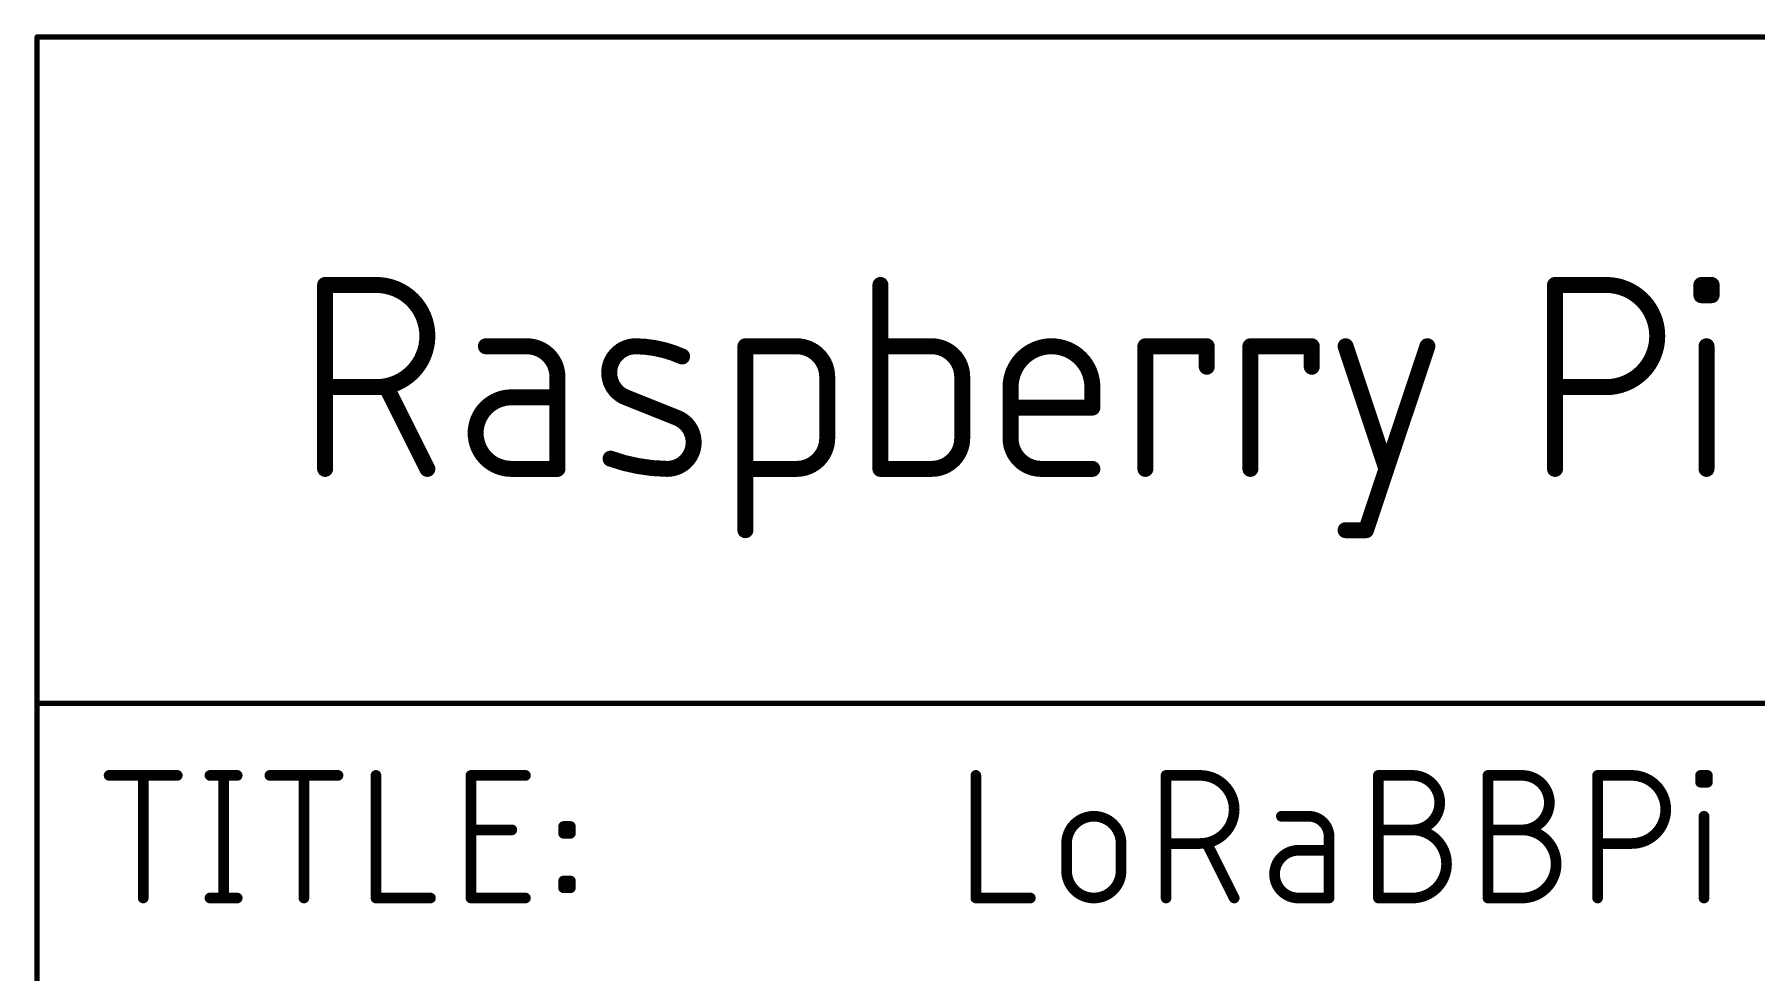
# Model space of a CAD drawing. Extents: x 0 to 264, y 0 to 180.
# Drawn here: x 162.51 to 195.31, y 17.73 to 35.61 of the extents above; entities that cross this region are included whole.
import ezdxf

# ---------------------------------------------------------------- set-up
doc = ezdxf.new("R2010")
doc.units = 0
doc.layers.add('91', color=122, linetype='CONTINUOUS')
doc.layers.add('94', color=12, linetype='CONTINUOUS')

msp = doc.modelspace()

# ---------------------------------------------------------------- linework, layer by layer
at = {"layer": '91', "const_width": 0.3048}
for points in [[(168.0464, 27.3304), (168.0464, 30.8356)], [(168.0464, 30.8356), (169.0201, 30.8356)], [(178.624, 30.8356), (178.624, 27.3304)], [(191.4738, 27.3304), (191.4738, 30.8356)], [(191.4738, 30.8356), (192.4475, 30.8356)], [(194.2622, 30.6409), (194.2622, 30.8356)], [(194.2622, 30.8356), (194.4569, 30.8356)], [(194.4569, 30.8356), (194.4569, 30.6409)], [(194.4569, 30.6409), (194.2622, 30.6409)], [(171.8872, 29.6672), (171.1083, 29.6672)], [(176.0522, 26.162), (176.0522, 29.6672)], [(176.0522, 29.6672), (177.0259, 29.6672)], [(179.5976, 29.6672), (178.624, 29.6672)], [(183.6713, 27.3304), (183.6713, 29.6672)], [(183.6713, 29.6672), (184.8397, 29.6672)], [(184.8397, 29.6672), (184.8397, 29.2777)], [(185.6715, 27.3304), (185.6715, 29.6672)], [(185.6715, 29.6672), (186.8399, 29.6672)], [(186.8399, 29.6672), (186.8399, 29.2777)], [(187.4846, 29.6672), (188.2636, 27.3304)], [(187.8741, 26.162), (189.0425, 29.6672)], [(194.3596, 27.3304), (194.3596, 29.6672)], [(172.4714, 27.3304), (172.4714, 29.083)], [(177.6101, 29.083), (177.6101, 27.9146)], [(180.1818, 27.9146), (180.1818, 29.083)], [(169.0201, 28.8883), (168.0464, 28.8883)], [(169.9937, 27.3304), (169.2148, 28.8883)], [(181.1029, 27.9146), (181.1029, 28.8883)], [(182.6608, 28.8883), (182.6608, 28.4988)], [(192.4475, 28.8883), (191.4738, 28.8883)], [(172.4714, 28.6935), (171.5951, 28.6935)], [(174.7487, 28.3041), (173.775, 28.6935)], [(182.6608, 28.4988), (181.1029, 28.4988)], [(171.5951, 27.3304), (172.4714, 27.3304)], [(177.0259, 27.3304), (176.0522, 27.3304)], [(178.624, 27.3304), (179.5976, 27.3304)], [(182.6608, 27.3304), (181.6871, 27.3304)], [(187.4846, 26.162), (187.8741, 26.162)]]:
    msp.add_lwpolyline(points, dxfattribs=at)
at = {"layer": '91'}
for points, const_width in [([(168.1226, 30.8356, 1), (167.9702, 30.8356)], 0.1524), ([(168.0464, 30.9118, 1), (168.0464, 30.7594)], 0.1524), ([(169.0201, 28.8883, 1), (169.0201, 30.8356)], 0.3048), ([(169.0201, 30.9118, 1), (169.0201, 30.7594)], 0.1524), ([(169.0201, 30.7594, 1), (169.0201, 30.9118)], 0.1524), ([(178.7002, 30.8356, 1), (178.5478, 30.8356)], 0.1524), ([(191.55, 30.8356, 1), (191.3976, 30.8356)], 0.1524), ([(191.4738, 30.9118, 1), (191.4738, 30.7594)], 0.1524), ([(192.4475, 28.8883, 1), (192.4475, 30.8356)], 0.3048), ([(192.4475, 30.9118, 1), (192.4475, 30.7594)], 0.1524), ([(192.4475, 30.7594, 1), (192.4475, 30.9118)], 0.1524), ([(194.3384, 30.8356, 1), (194.186, 30.8356)], 0.1524), ([(194.2622, 30.9118, 1), (194.2622, 30.7594)], 0.1524), ([(194.5331, 30.8356, 1), (194.3807, 30.8356)], 0.1524), ([(194.4569, 30.7594, 1), (194.4569, 30.9118)], 0.1524), ([(194.2622, 30.7171, 1), (194.2622, 30.5647)], 0.1524), ([(194.186, 30.6409, 1), (194.3384, 30.6409)], 0.1524), ([(194.3807, 30.6409, 1), (194.5331, 30.6409)], 0.1524), ([(194.4569, 30.5647, 1), (194.4569, 30.7171)], 0.1524), ([(171.1083, 29.7434, 1), (171.1083, 29.591)], 0.1524), ([(172.4714, 29.083, 0.4142), (171.8872, 29.6672)], 0.3048), ([(171.8872, 29.7434, 1), (171.8872, 29.591)], 0.1524), ([(171.8872, 29.591, 1), (171.8872, 29.7434)], 0.1524), ([(173.9697, 29.6672, 0.8318), (173.775, 28.6935)], 0.3048), ([(174.846, 29.4725, 0.1025), (173.9697, 29.6672)], 0.3048), ([(173.9708, 29.7434, 1), (173.9686, 29.591)], 0.1524), ([(173.9686, 29.591, 1), (173.9708, 29.7434)], 0.1524), ([(174.8148, 29.403, 1), (174.8773, 29.5419)], 0.1524), ([(176.1284, 29.6672, 1), (175.976, 29.6672)], 0.1524), ([(176.0522, 29.7434, 1), (176.0522, 29.591)], 0.1524), ([(177.6101, 29.083, 0.4142), (177.0259, 29.6672)], 0.3048), ([(177.0259, 29.7434, 1), (177.0259, 29.591)], 0.1524), ([(177.0259, 29.591, 1), (177.0259, 29.7434)], 0.1524), ([(178.624, 29.7434, 1), (178.624, 29.591)], 0.1524), ([(180.1818, 29.083, 0.4142), (179.5976, 29.6672)], 0.3048), ([(179.5976, 29.7434, 1), (179.5976, 29.591)], 0.1524), ([(179.5976, 29.591, 1), (179.5976, 29.7434)], 0.1524), ([(182.6608, 28.8883, 1), (181.1029, 28.8883)], 0.3048), ([(183.7475, 29.6672, 1), (183.5951, 29.6672)], 0.1524), ([(183.6713, 29.7434, 1), (183.6713, 29.591)], 0.1524), ([(184.9159, 29.6672, 1), (184.7635, 29.6672)], 0.1524), ([(184.8397, 29.591, 1), (184.8397, 29.7434)], 0.1524), ([(185.7477, 29.6672, 1), (185.5953, 29.6672)], 0.1524), ([(185.6715, 29.7434, 1), (185.6715, 29.591)], 0.1524), ([(186.9161, 29.6672, 1), (186.7637, 29.6672)], 0.1524), ([(186.8399, 29.591, 1), (186.8399, 29.7434)], 0.1524), ([(187.5569, 29.6913, 1), (187.4123, 29.6431)], 0.1524), ([(189.1148, 29.6431, 1), (188.9702, 29.6913)], 0.1524), ([(194.4358, 29.6672, 1), (194.2834, 29.6672)], 0.1524), ([(172.5476, 29.083, 1), (172.3952, 29.083)], 0.1524), ([(177.6863, 29.083, 1), (177.5339, 29.083)], 0.1524), ([(180.258, 29.083, 1), (180.1056, 29.083)], 0.1524), ([(184.7635, 29.2777, 1), (184.9159, 29.2777)], 0.1524), ([(186.7637, 29.2777, 1), (186.9161, 29.2777)], 0.1524), ([(168.0464, 28.9645, 1), (168.0464, 28.8121)], 0.1524), ([(169.0201, 28.9645, 1), (169.0201, 28.8121)], 0.1524), ([(169.0201, 28.8121, 1), (169.0201, 28.9645)], 0.1524), ([(169.283, 28.9223, 1), (169.1466, 28.8542)], 0.1524), ([(172.3952, 29.083, 1), (172.5476, 29.083)], 0.1524), ([(177.5339, 29.083, 1), (177.6863, 29.083)], 0.1524), ([(180.1056, 29.083, 1), (180.258, 29.083)], 0.1524), ([(181.1791, 28.8883, 1), (181.0267, 28.8883)], 0.1524), ([(181.0267, 28.8883, 1), (181.1791, 28.8883)], 0.1524), ([(182.737, 28.8883, 1), (182.5846, 28.8883)], 0.1524), ([(182.5846, 28.8883, 1), (182.737, 28.8883)], 0.1524), ([(191.4738, 28.9645, 1), (191.4738, 28.8121)], 0.1524), ([(192.4475, 28.9645, 1), (192.4475, 28.8121)], 0.1524), ([(192.4475, 28.8121, 1), (192.4475, 28.9645)], 0.1524), ([(171.5951, 28.6935, 1), (171.5951, 27.3304)], 0.3048), ([(171.5951, 28.7697, 1), (171.5951, 28.6173)], 0.1524), ([(171.5951, 28.6173, 1), (171.5951, 28.7697)], 0.1524), ([(172.4714, 28.6173, 1), (172.4714, 28.7697)], 0.1524), ([(173.8033, 28.7643, 1), (173.7467, 28.6228)], 0.1524), ([(173.7467, 28.6228, 1), (173.8033, 28.7643)], 0.1524), ([(181.1029, 28.575, 1), (181.1029, 28.4226)], 0.1524), ([(182.5846, 28.4988, 1), (182.737, 28.4988)], 0.1524), ([(182.6608, 28.4226, 1), (182.6608, 28.575)], 0.1524), ([(174.5539, 27.3304, 0.8318), (174.7487, 28.3041)], 0.3048), ([(174.777, 28.3748, 1), (174.7204, 28.2333)], 0.1524), ([(174.7204, 28.2333, 1), (174.777, 28.3748)], 0.1524), ([(177.0259, 27.3304, 0.4142), (177.6101, 27.9146)], 0.3048), ([(177.6863, 27.9146, 1), (177.5339, 27.9146)], 0.1524), ([(177.5339, 27.9146, 1), (177.6863, 27.9146)], 0.1524), ([(179.5976, 27.3304, 0.4142), (180.1818, 27.9146)], 0.3048), ([(180.258, 27.9146, 1), (180.1056, 27.9146)], 0.1524), ([(180.1056, 27.9146, 1), (180.258, 27.9146)], 0.1524), ([(181.1029, 27.9146, 0.4142), (181.6871, 27.3304)], 0.3048), ([(181.1791, 27.9146, 1), (181.0267, 27.9146)], 0.1524), ([(181.0267, 27.9146, 1), (181.1791, 27.9146)], 0.1524), ([(173.4829, 27.5251, 0.083), (174.5539, 27.3304)], 0.3048), ([(173.5087, 27.5968, 1), (173.4571, 27.4534)], 0.1524), ([(167.9702, 27.3304, 1), (168.1226, 27.3304)], 0.1524), ([(169.9256, 27.2963, 1), (170.0619, 27.3645)], 0.1524), ([(171.5951, 27.4066, 1), (171.5951, 27.2542)], 0.1524), ([(171.5951, 27.2542, 1), (171.5951, 27.4066)], 0.1524), ([(172.3952, 27.3304, 1), (172.5476, 27.3304)], 0.1524), ([(172.4714, 27.2542, 1), (172.4714, 27.4066)], 0.1524), ([(174.555, 27.4066, 1), (174.5528, 27.2542)], 0.1524), ([(174.5528, 27.2542, 1), (174.555, 27.4066)], 0.1524), ([(176.0522, 27.4066, 1), (176.0522, 27.2542)], 0.1524), ([(177.0259, 27.4066, 1), (177.0259, 27.2542)], 0.1524), ([(177.0259, 27.2542, 1), (177.0259, 27.4066)], 0.1524), ([(178.624, 27.4066, 1), (178.624, 27.2542)], 0.1524), ([(178.5478, 27.3304, 1), (178.7002, 27.3304)], 0.1524), ([(179.5976, 27.4066, 1), (179.5976, 27.2542)], 0.1524), ([(179.5976, 27.2542, 1), (179.5976, 27.4066)], 0.1524), ([(181.6871, 27.4066, 1), (181.6871, 27.2542)], 0.1524), ([(181.6871, 27.2542, 1), (181.6871, 27.4066)], 0.1524), ([(182.6608, 27.2542, 1), (182.6608, 27.4066)], 0.1524), ([(183.5951, 27.3304, 1), (183.7475, 27.3304)], 0.1524), ([(185.5953, 27.3304, 1), (185.7477, 27.3304)], 0.1524), ([(188.1913, 27.3063, 1), (188.3359, 27.3545)], 0.1524), ([(191.3976, 27.3304, 1), (191.55, 27.3304)], 0.1524), ([(194.2834, 27.3304, 1), (194.4358, 27.3304)], 0.1524), ([(187.4846, 26.2382, 1), (187.4846, 26.0858)], 0.1524), ([(187.8018, 26.1861, 1), (187.9464, 26.1379)], 0.1524), ([(187.8741, 26.0858, 1), (187.8741, 26.2382)], 0.1524), ([(175.976, 26.162, 1), (176.1284, 26.162)], 0.1524)]:
    msp.add_lwpolyline(points, format="xyb", dxfattribs=dict(at, const_width=const_width))
at = {"layer": '94'}
for points, const_width in [([(264.16, 35.56), (162.56, 35.56)], 0.1016), ([(162.56, 22.86), (162.56, 35.56)], 0.1016), ([(162.56, 15.24), (162.56, 22.86)], 0.1016), ([(162.56, 22.86), (264.16, 22.86)], 0.1016), ([(163.9316, 21.4884), (165.2298, 21.4884)], 0.2032), ([(164.5807, 19.1516), (164.5807, 21.4884)], 0.2032), ([(165.8522, 21.4884), (166.3715, 21.4884)], 0.2032), ([(166.1118, 21.4884), (166.1118, 19.1516)], 0.2032), ([(166.9938, 21.4884), (168.292, 21.4884)], 0.2032), ([(167.6429, 19.1516), (167.6429, 21.4884)], 0.2032), ([(169.0145, 21.4884), (169.0145, 19.1516)], 0.2032), ([(170.824, 19.1516), (170.824, 21.4884)], 0.2032), ([(170.824, 21.4884), (171.8626, 21.4884)], 0.2032), ([(180.4416, 21.4884), (180.4416, 19.1516)], 0.2032), ([(184.0645, 19.1516), (184.0645, 21.4884)], 0.2032), ([(184.0645, 21.4884), (184.7136, 21.4884)], 0.2032), ([(188.1095, 19.1516), (188.1095, 21.4884)], 0.2032), ([(188.1095, 21.4884), (188.7586, 21.4884)], 0.2032), ([(190.1973, 19.1516), (190.1973, 21.4884)], 0.2032), ([(190.1973, 21.4884), (190.8465, 21.4884)], 0.2032), ([(192.2852, 19.1516), (192.2852, 21.4884)], 0.2032), ([(192.2852, 21.4884), (192.9343, 21.4884)], 0.2032), ([(194.2466, 21.3586), (194.2466, 21.4884)], 0.2032), ([(194.2466, 21.4884), (194.3764, 21.4884)], 0.2032), ([(194.3764, 21.3586), (194.2466, 21.3586)], 0.2032), ([(194.3764, 21.4884), (194.3764, 21.3586)], 0.2032), ([(186.7807, 20.7095), (186.2614, 20.7095)], 0.2032), ([(194.3115, 19.1516), (194.3115, 20.7095)], 0.2032), ([(170.824, 20.4498), (171.603, 20.4498)], 0.2032), ([(172.5889, 20.3849), (172.5889, 20.5147)], 0.2032), ([(172.5889, 20.5147), (172.7187, 20.5147)], 0.2032), ([(172.7187, 20.3849), (172.5889, 20.3849)], 0.2032), ([(172.7187, 20.5147), (172.7187, 20.3849)], 0.2032), ([(187.1701, 19.1516), (187.1701, 20.32)], 0.2032), ([(188.1095, 20.4498), (188.7586, 20.4498)], 0.2032), ([(190.1973, 20.4498), (190.8465, 20.4498)], 0.2032), ([(182.1697, 19.6709), (182.1697, 20.1902)], 0.2032), ([(183.2083, 20.1902), (183.2083, 19.6709)], 0.2032), ([(184.7136, 20.1902), (184.0645, 20.1902)], 0.2032), ([(185.3627, 19.1516), (184.8435, 20.1902)], 0.2032), ([(187.1701, 20.0604), (186.5859, 20.0604)], 0.2032), ([(192.9343, 20.1902), (192.2852, 20.1902)], 0.2032), ([(172.5889, 19.3463), (172.5889, 19.4762)], 0.2032), ([(172.5889, 19.4762), (172.7187, 19.4762)], 0.2032), ([(172.7187, 19.3463), (172.5889, 19.3463)], 0.2032), ([(172.7187, 19.4762), (172.7187, 19.3463)], 0.2032), ([(165.8522, 19.1516), (166.3715, 19.1516)], 0.2032), ([(169.0145, 19.1516), (170.0531, 19.1516)], 0.2032), ([(171.8626, 19.1516), (170.824, 19.1516)], 0.2032), ([(180.4416, 19.1516), (181.4802, 19.1516)], 0.2032), ([(186.5859, 19.1516), (187.1701, 19.1516)], 0.2032), ([(188.7586, 19.1516), (188.1095, 19.1516)], 0.2032), ([(190.8465, 19.1516), (190.1973, 19.1516)], 0.2032)]:
    msp.add_lwpolyline(points, dxfattribs=dict(at, const_width=const_width))
for points, const_width in [([(162.56, 35.5854, 1), (162.56, 35.5346)], 0.0508), ([(162.5854, 35.56, 1), (162.5346, 35.56)], 0.0508), ([(162.5854, 22.86, 1), (162.5346, 22.86)], 0.0508), ([(162.56, 22.8854, 1), (162.56, 22.8346)], 0.0508), ([(162.5346, 22.86, 1), (162.5854, 22.86)], 0.0508), ([(163.9316, 21.5392, 1), (163.9316, 21.4376)], 0.1016), ([(164.6315, 21.4884, 1), (164.5299, 21.4884)], 0.1016), ([(165.2298, 21.4376, 1), (165.2298, 21.5392)], 0.1016), ([(165.8522, 21.5392, 1), (165.8522, 21.4376)], 0.1016), ([(166.1626, 21.4884, 1), (166.061, 21.4884)], 0.1016), ([(166.3715, 21.4376, 1), (166.3715, 21.5392)], 0.1016), ([(166.9938, 21.5392, 1), (166.9938, 21.4376)], 0.1016), ([(167.6937, 21.4884, 1), (167.5921, 21.4884)], 0.1016), ([(168.292, 21.4376, 1), (168.292, 21.5392)], 0.1016), ([(169.0653, 21.4884, 1), (168.9637, 21.4884)], 0.1016), ([(170.8748, 21.4884, 1), (170.7732, 21.4884)], 0.1016), ([(170.824, 21.5392, 1), (170.824, 21.4376)], 0.1016), ([(171.8626, 21.4376, 1), (171.8626, 21.5392)], 0.1016), ([(180.4924, 21.4884, 1), (180.3908, 21.4884)], 0.1016), ([(184.1153, 21.4884, 1), (184.0137, 21.4884)], 0.1016), ([(184.0645, 21.5392, 1), (184.0645, 21.4376)], 0.1016), ([(184.7136, 20.1902, 1), (184.7136, 21.4884)], 0.2032), ([(184.7136, 21.5392, 1), (184.7136, 21.4376)], 0.1016), ([(184.7136, 21.4376, 1), (184.7136, 21.5392)], 0.1016), ([(188.1603, 21.4884, 1), (188.0587, 21.4884)], 0.1016), ([(188.1095, 21.5392, 1), (188.1095, 21.4376)], 0.1016), ([(188.7586, 20.4498, 1), (188.7586, 21.4884)], 0.2032), ([(188.7586, 21.5392, 1), (188.7586, 21.4376)], 0.1016), ([(188.7586, 21.4376, 1), (188.7586, 21.5392)], 0.1016), ([(190.2481, 21.4884, 1), (190.1465, 21.4884)], 0.1016), ([(190.1973, 21.5392, 1), (190.1973, 21.4376)], 0.1016), ([(190.8465, 20.4498, 1), (190.8465, 21.4884)], 0.2032), ([(190.8465, 21.5392, 1), (190.8465, 21.4376)], 0.1016), ([(190.8465, 21.4376, 1), (190.8465, 21.5392)], 0.1016), ([(192.336, 21.4884, 1), (192.2344, 21.4884)], 0.1016), ([(192.2852, 21.5392, 1), (192.2852, 21.4376)], 0.1016), ([(192.9343, 20.1902, 1), (192.9343, 21.4884)], 0.2032), ([(192.9343, 21.5392, 1), (192.9343, 21.4376)], 0.1016), ([(192.9343, 21.4376, 1), (192.9343, 21.5392)], 0.1016), ([(194.2974, 21.4884, 1), (194.1958, 21.4884)], 0.1016), ([(194.2466, 21.5392, 1), (194.2466, 21.4376)], 0.1016), ([(194.2466, 21.4094, 1), (194.2466, 21.3078)], 0.1016), ([(194.1958, 21.3586, 1), (194.2974, 21.3586)], 0.1016), ([(194.4272, 21.4884, 1), (194.3256, 21.4884)], 0.1016), ([(194.3256, 21.3586, 1), (194.4272, 21.3586)], 0.1016), ([(194.3764, 21.4376, 1), (194.3764, 21.5392)], 0.1016), ([(194.3764, 21.3078, 1), (194.3764, 21.4094)], 0.1016), ([(183.2083, 20.1902, 1), (182.1697, 20.1902)], 0.2032), ([(186.2614, 20.7603, 1), (186.2614, 20.6587)], 0.1016), ([(187.1701, 20.32, 0.4142), (186.7807, 20.7095)], 0.2032), ([(186.7807, 20.7603, 1), (186.7807, 20.6587)], 0.1016), ([(186.7807, 20.6587, 1), (186.7807, 20.7603)], 0.1016), ([(194.3623, 20.7095, 1), (194.2607, 20.7095)], 0.1016), ([(170.824, 20.5006, 1), (170.824, 20.399)], 0.1016), ([(171.603, 20.399, 1), (171.603, 20.5006)], 0.1016), ([(172.6397, 20.5147, 1), (172.5381, 20.5147)], 0.1016), ([(172.5889, 20.5655, 1), (172.5889, 20.4639)], 0.1016), ([(172.5889, 20.4357, 1), (172.5889, 20.3341)], 0.1016), ([(172.5381, 20.3849, 1), (172.6397, 20.3849)], 0.1016), ([(172.7695, 20.5147, 1), (172.6679, 20.5147)], 0.1016), ([(172.6679, 20.3849, 1), (172.7695, 20.3849)], 0.1016), ([(172.7187, 20.4639, 1), (172.7187, 20.5655)], 0.1016), ([(172.7187, 20.3341, 1), (172.7187, 20.4357)], 0.1016), ([(187.2209, 20.32, 1), (187.1193, 20.32)], 0.1016), ([(187.1193, 20.32, 1), (187.2209, 20.32)], 0.1016), ([(188.1095, 20.5006, 1), (188.1095, 20.399)], 0.1016), ([(188.7586, 19.1516, 1), (188.7586, 20.4498)], 0.2032), ([(188.7586, 20.5006, 1), (188.7586, 20.399)], 0.1016), ([(188.7586, 20.5006, 1), (188.7586, 20.399)], 0.1016), ([(188.7586, 20.399, 1), (188.7586, 20.5006)], 0.1016), ([(190.1973, 20.5006, 1), (190.1973, 20.399)], 0.1016), ([(190.8465, 19.1516, 1), (190.8465, 20.4498)], 0.2032), ([(190.8465, 20.5006, 1), (190.8465, 20.399)], 0.1016), ([(190.8465, 20.5006, 1), (190.8465, 20.399)], 0.1016), ([(190.8465, 20.399, 1), (190.8465, 20.5006)], 0.1016), ([(182.2205, 20.1902, 1), (182.1189, 20.1902)], 0.1016), ([(182.1189, 20.1902, 1), (182.2205, 20.1902)], 0.1016), ([(183.2591, 20.1902, 1), (183.1575, 20.1902)], 0.1016), ([(183.1575, 20.1902, 1), (183.2591, 20.1902)], 0.1016), ([(184.0645, 20.241, 1), (184.0645, 20.1394)], 0.1016), ([(184.7136, 20.241, 1), (184.7136, 20.1394)], 0.1016), ([(184.7136, 20.1394, 1), (184.7136, 20.241)], 0.1016), ([(184.8889, 20.2129, 1), (184.798, 20.1675)], 0.1016), ([(186.5859, 20.0604, 1), (186.5859, 19.1516)], 0.2032), ([(186.5859, 20.1112, 1), (186.5859, 20.0096)], 0.1016), ([(186.5859, 20.0096, 1), (186.5859, 20.1112)], 0.1016), ([(187.1701, 20.0096, 1), (187.1701, 20.1112)], 0.1016), ([(192.2852, 20.241, 1), (192.2852, 20.1394)], 0.1016), ([(192.9343, 20.241, 1), (192.9343, 20.1394)], 0.1016), ([(192.9343, 20.1394, 1), (192.9343, 20.241)], 0.1016), ([(182.1697, 19.6709, 1), (183.2083, 19.6709)], 0.2032), ([(182.2205, 19.6709, 1), (182.1189, 19.6709)], 0.1016), ([(182.1189, 19.6709, 1), (182.2205, 19.6709)], 0.1016), ([(183.2591, 19.6709, 1), (183.1575, 19.6709)], 0.1016), ([(183.1575, 19.6709, 1), (183.2591, 19.6709)], 0.1016), ([(172.6397, 19.4762, 1), (172.5381, 19.4762)], 0.1016), ([(172.5889, 19.527, 1), (172.5889, 19.4254)], 0.1016), ([(172.5889, 19.3971, 1), (172.5889, 19.2955)], 0.1016), ([(172.5381, 19.3463, 1), (172.6397, 19.3463)], 0.1016), ([(172.7695, 19.4762, 1), (172.6679, 19.4762)], 0.1016), ([(172.6679, 19.3463, 1), (172.7695, 19.3463)], 0.1016), ([(172.7187, 19.4254, 1), (172.7187, 19.527)], 0.1016), ([(172.7187, 19.2955, 1), (172.7187, 19.3971)], 0.1016), ([(164.5299, 19.1516, 1), (164.6315, 19.1516)], 0.1016), ([(165.8522, 19.2024, 1), (165.8522, 19.1008)], 0.1016), ([(166.061, 19.1516, 1), (166.1626, 19.1516)], 0.1016), ([(166.3715, 19.1008, 1), (166.3715, 19.2024)], 0.1016), ([(167.5921, 19.1516, 1), (167.6937, 19.1516)], 0.1016), ([(169.0145, 19.2024, 1), (169.0145, 19.1008)], 0.1016), ([(168.9637, 19.1516, 1), (169.0653, 19.1516)], 0.1016), ([(170.0531, 19.1008, 1), (170.0531, 19.2024)], 0.1016), ([(170.824, 19.2024, 1), (170.824, 19.1008)], 0.1016), ([(170.7732, 19.1516, 1), (170.8748, 19.1516)], 0.1016), ([(171.8626, 19.1008, 1), (171.8626, 19.2024)], 0.1016), ([(180.4416, 19.2024, 1), (180.4416, 19.1008)], 0.1016), ([(180.3908, 19.1516, 1), (180.4924, 19.1516)], 0.1016), ([(181.4802, 19.1008, 1), (181.4802, 19.2024)], 0.1016), ([(184.0137, 19.1516, 1), (184.1153, 19.1516)], 0.1016), ([(185.3173, 19.1289, 1), (185.4082, 19.1743)], 0.1016), ([(186.5859, 19.2024, 1), (186.5859, 19.1008)], 0.1016), ([(186.5859, 19.1008, 1), (186.5859, 19.2024)], 0.1016), ([(187.1193, 19.1516, 1), (187.2209, 19.1516)], 0.1016), ([(187.1701, 19.1008, 1), (187.1701, 19.2024)], 0.1016), ([(188.1095, 19.2024, 1), (188.1095, 19.1008)], 0.1016), ([(188.0587, 19.1516, 1), (188.1603, 19.1516)], 0.1016), ([(188.7586, 19.2024, 1), (188.7586, 19.1008)], 0.1016), ([(188.7586, 19.1008, 1), (188.7586, 19.2024)], 0.1016), ([(190.1973, 19.2024, 1), (190.1973, 19.1008)], 0.1016), ([(190.1465, 19.1516, 1), (190.2481, 19.1516)], 0.1016), ([(190.8465, 19.2024, 1), (190.8465, 19.1008)], 0.1016), ([(190.8465, 19.1008, 1), (190.8465, 19.2024)], 0.1016), ([(192.2344, 19.1516, 1), (192.336, 19.1516)], 0.1016), ([(194.2607, 19.1516, 1), (194.3623, 19.1516)], 0.1016)]:
    msp.add_lwpolyline(points, format="xyb", dxfattribs=dict(at, const_width=const_width))

doc.saveas('drawing.dxf')
